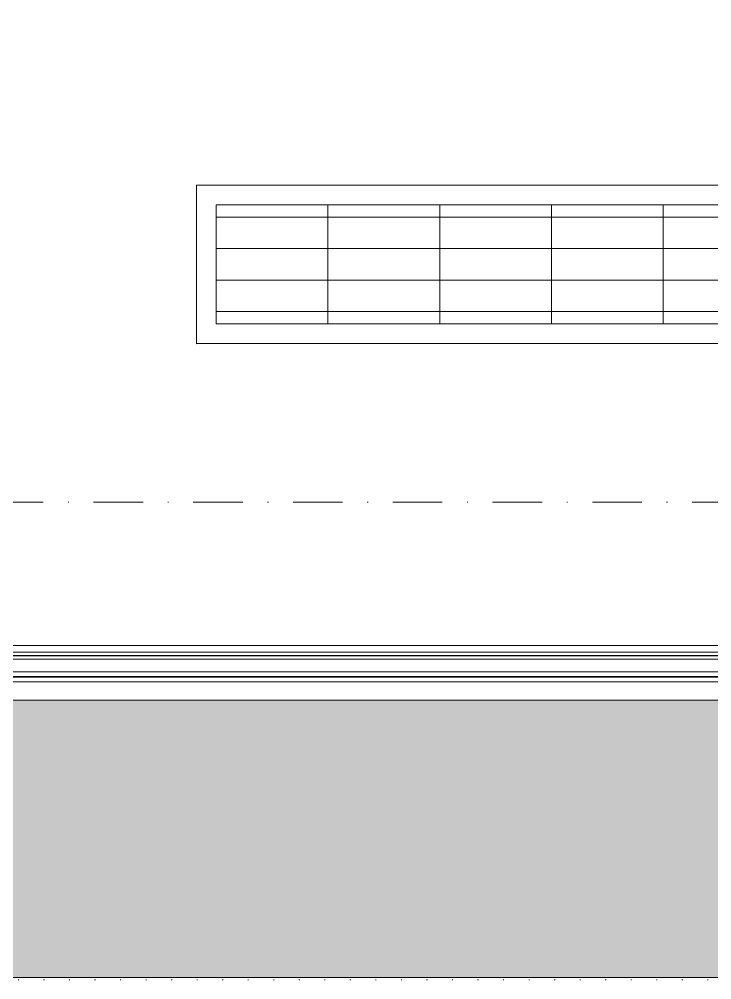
# Model space of a CAD drawing. Extents: x -1701 to 23780, y -363 to 7742.
# Drawn here: x 2700.1 to 2787.6, y 284.7 to 406 of the extents above; entities that cross this region are included whole.
import ezdxf

# ---------------------------------------------------------------- set-up
doc = ezdxf.new("R2010")
doc.units = 0
doc.header["$LTSCALE"] = 25
doc.header["$MEASUREMENT"] = 0
doc.linetypes.add('Audi$0$DASHDOT2', pattern=[0.5, 0.25, -0.125, 0, -0.125])
doc.linetypes.add('Audi$0$DOT2', pattern=[0.125, 0, -0.125])
doc.layers.get('0').update_dxf_attribs({"color": 9, "lineweight": 9})
for name, color, linetype, lineweight in [('Audi$0$06D', 8, 'Continuous', 9), ('Audi$0$09', 8, 'Continuous', 9), ('Audi$0$10', 8, 'Continuous', 9), ('Audi$0$15', 8, 'Continuous', 9), ('Audi$0$20', 8, 'Audi$0$DOT2', 9), ('Audi$0$24', 8, 'Audi$0$DASHDOT2', 9), ('Audi$0$32', 8, 'Continuous', 9)]:
    doc.layers.add(name, color=color, linetype=linetype, lineweight=lineweight)

# ---------------------------------------------------------------- blocks, each defined once
blk = doc.blocks.new('Audi$0$p-konvektor_audi')
for p, q in [((250, 89.48), (0, 89.47)), ((250, 89.47), (0, 89.48)), ((0, 89.48), (0, 69.47)), ((16.61, 71.95), (16.6, 86.99)), ((30.73, 71.95), (30.72, 86.99)), ((44.85, 71.95), (44.84, 86.99)), ((58.96, 71.95), (58.96, 86.99)), ((199.29, 85.44), (2.49, 85.42)), ((196.99, 81.46), (2.49, 81.45)), ((194.68, 77.48), (2.49, 77.47)), ((192.38, 73.51), (2.49, 73.49)), ((0, 69.47), (250, 69.47))]:
    blk.add_line(p, q)
for points in [[(250, 89.47), (0, 89.47), (0, 69.47), (250, 69.47)], [(247.51, 86.99), (247.51, 71.95), (2.49, 71.95), (2.49, 86.99)]]:
    blk.add_lwpolyline(points, close=True)
blk = doc.blocks.new('*U4860')
at = {"layer": 'Audi$0$15'}
for p, q in [((-1.47, -18.95), (-204.74, -18.95)), ((-1.47, -19.35), (-204.74, -19.35)), ((-1.47, -19.42), (-204.74, -19.42)), ((-1.47, -19.82), (-204.74, -19.82)), ((-1.47, -21.42), (-204.74, -21.42)), ((-1.47, -22.02), (-204.74, -22.02)), ((-1.47, -22.1), (-204.74, -22.1)), ((-1.47, -22.7), (-204.74, -22.7))]:
    blk.add_line(p, q, dxfattribs=at)
blk = doc.blocks.new('Audi$0$P-AKS_AUDI')
at = {"layer": 'Audi$0$24'}
blk.add_lwpolyline([(-3840, -2440), (360, -2440)], dxfattribs=at)
blk = doc.blocks.new('Audi$0$p-zemin kat')
at = {"layer": 'Audi$0$09'}
h = blk.add_hatch(dxfattribs=at)
h.set_pattern_fill('SQUARE', color=252, scale=20, style=0)
h.paths.add_polyline_path([(1719.56, 285), (3319.5, 285), (3319.5, 320), (1719.67, 320)])
at = {"layer": 'Audi$0$06D'}
for points in [[(3319.5, 326.92), (1724.23, 326.92)], [(1719.67, 320), (3319.5, 320)]]:
    blk.add_lwpolyline(points, dxfattribs=at)
blk.add_lwpolyline([(1719.56, 285), (3319.5, 285), (3319.5, 320), (1719.67, 320)], close=True, dxfattribs=at)
at = {"layer": 'Audi$0$20'}
blk.add_lwpolyline([(1719.56, 284.7), (4822.79, 284.7), (4822.79, 2034.32)], dxfattribs=at)
at = {"layer": 'Audi$0$10'}
blk.add_blockref('*U4860', (2855.83, 345), dxfattribs=at)
at = {"layer": 'Audi$0$24'}
blk.add_blockref('Audi$0$P-AKS_AUDI', (4722.5, 2785), dxfattribs=at)
blk = doc.blocks.new('Audi')
at = {"layer": 'Audi$0$10'}
blk.add_blockref('Audi$0$p-zemin kat', (0, 0), dxfattribs=at)
at = {"layer": 'Audi$0$32', "xscale": -1, "rotation": 180}
blk.add_blockref('Audi$0$p-konvektor_audi', (2722.5, 454.48), dxfattribs=at)

msp = doc.modelspace()

# ---------------------------------------------------------------- block references
at = {"color": 6}
msp.add_blockref('Audi', (0, 0), dxfattribs=at)

doc.saveas('drawing.dxf')
